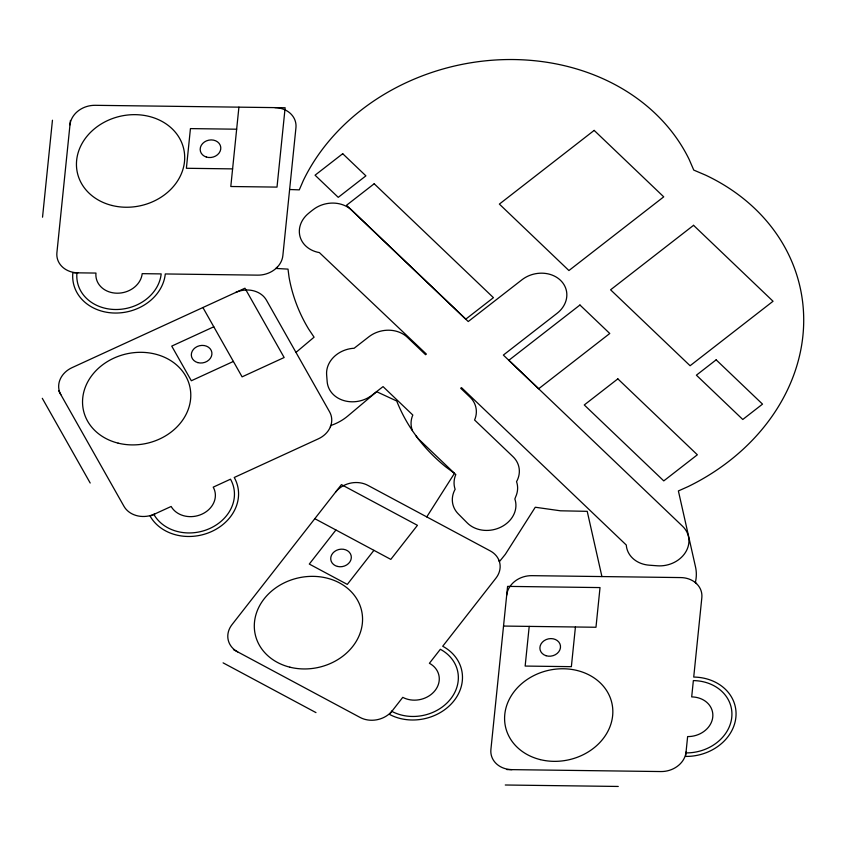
<?xml version="1.0" encoding="UTF-8"?>
<svg xmlns="http://www.w3.org/2000/svg" width="846" height="846" viewBox="0 0 846 846"><rect width="100%" height="100%" fill="white"/><g stroke="black" fill="none" stroke-linecap="round" stroke-linejoin="round"><path stroke-width="1.27" d="M42.533 217.2L52.452 120.217M70.43 120.449L56.904 252.7A23.36 19.659 -12.4 0 0 77.98 272.835M238.91 107.156L230.799 186.511L277.012 187.103L285.134 107.749L95.122 105.316A23.36 19.659 -12.4 0 0 69.975 124.848M529.205 626.4L525.155 666.066L571.367 666.669L575.428 626.992M330.352 426.923L330.818 425.453L332.319 424.967A46.71 39.307 -12.4 0 0 347.812 416.01L376.682 391.719L396.7 401.004C402.114 414.551 409.337 427.41 418.389 438.852L455.814 474.595L455.137 476.309A27.506 23.149 -12.4 0 0 454.63 487.656L455.137 489.305L454.365 490.754A27.506 23.149 -12.4 0 0 458.278 513.892L467.246 522.923A27.506 23.149 -12.4 0 0 501.149 526.995A27.506 23.149 -12.4 0 0 514.865 498.992L515.658 496.866A27.506 23.149 -12.4 0 0 517.043 483.299L516.536 481.66L517.382 480.031A27.506 23.149 -12.4 0 0 512.962 456.639L474.585 419.986L475.262 418.273A27.506 23.149 -12.4 0 0 469.974 397.091L460.689 388.24L461.482 387.627L626.304 545.046L626.474 546.749A27.506 23.149 -12.4 0 0 649.231 565.191L657.31 565.794A27.506 23.149 -12.4 0 0 685.397 552.533A27.506 23.149 -12.4 0 0 682.563 526.244L503.359 355.077L557.08 313.316A27.506 23.149 -12.4 0 0 560.454 280.269A27.506 23.149 -12.4 0 0 521.961 279.772L468.24 321.533L351.64 210.168A27.506 23.149 -12.4 0 0 314.987 208.359A82.21 69.182 -12.4 0 0 308.801 213.15A27.506 23.149 -12.4 0 0 299.992 236.446A27.506 23.149 -12.4 0 0 319.376 252.594L426.373 354.083L425.58 354.696L407.36 337.3A27.506 23.149 -12.4 0 0 368.867 336.803L354.125 348.266L352.105 348.415A27.506 23.149 -12.4 0 0 326.63 374.778L327.169 381.662A27.506 23.149 -12.4 0 0 343.698 400.539A27.506 23.149 -12.4 0 0 371.986 395.209L383.048 386.611L412.816 415.048L412.139 416.761A27.506 23.149 -12.4 0 0 412.309 430.276L412.457 430.603M426.765 516.895L454.471 473.348L445.958 467.034A210.21 176.888 -12.4 0 1 415.925 435.796M335.925 529.998L309.298 564.06L347.304 584.406L373.921 550.344M277.255 267.209L275.891 268.436L288.01 269.123L289.046 277.171A210.21 176.888 -12.4 0 0 308.674 329.105L314.078 337.184L295.973 352.412M213.795 326.789L171.738 346.109L191.333 380.763L233.38 361.443M289.628 189.515L299.283 189.864L303.386 180.378A210.21 176.888 -12.4 0 1 497.437 59.886A210.21 176.888 -12.4 0 1 689.152 159.418L693.762 170.088L705.617 175.143A210.21 176.888 -12.4 0 1 803.467 328.671A210.21 176.888 -12.4 0 1 688.02 486.64L678.386 490.934L695.528 566.979A46.71 39.307 -12.4 0 1 695.359 582.429L696.501 583.603M236.658 129.205L190.435 128.603L186.384 168.28L232.597 168.883M503.529 626.061L595.975 627.256L600.026 587.579L507.589 586.384L490.902 749.503A23.36 19.659 -12.4 0 0 511.989 769.638M506.849 769.574L660.916 771.552A23.36 19.659 -12.4 0 0 686.053 752.009M505.274 785.003L618.257 786.452M314.818 518.683L390.81 559.386L417.438 525.324L341.435 484.621L231.984 624.665A23.36 19.659 -12.4 0 0 237.673 651.875M233.454 649.612L360.11 717.45A23.36 19.659 -12.4 0 0 392.417 710.598M223.101 662.852L315.981 712.607M202.903 307.532L242.093 376.851L284.15 357.52L244.959 288.211L72.058 367.65A23.36 19.659 -12.4 0 0 60.827 394.638M58.66 390.789L123.971 506.31A23.36 19.659 -12.4 0 0 154.797 513.977M42.3 398.307L90.194 483.024M498.897 560.147L499.373 561.691L505.337 554.31L535.275 507.24L560.401 510.794L587.219 511.333L601.918 576.56M76.954 272.824A42.564 35.818 -12.4 0 0 115.373 309.509A42.564 35.818 -12.4 0 0 161.174 273.903L142.181 273.66A23.36 19.659 -12.4 0 1 117.044 293.202A23.36 19.659 -12.4 0 1 95.958 273.068L72.851 272.772A46.71 39.307 -12.4 0 0 115.014 313.041A46.71 39.307 -12.4 0 0 165.287 273.956L257.723 275.14A23.36 19.659 -12.4 0 0 282.86 255.598L295.941 127.757A23.36 19.659 -12.4 0 0 274.855 107.622M153.866 514.41A42.564 35.818 -12.4 0 0 210.03 528.38A42.564 35.818 -12.4 0 0 230.503 479.196L213.213 487.148A23.36 19.659 -12.4 0 1 201.983 514.135A23.36 19.659 -12.4 0 1 171.156 506.468L150.123 516.123A46.71 39.307 -12.4 0 0 211.775 531.457A46.71 39.307 -12.4 0 0 234.236 477.482L318.35 438.831A23.36 19.659 -12.4 0 0 329.58 411.843L266.437 300.171A23.36 19.659 -12.4 0 0 235.611 292.505M391.825 711.349A42.564 35.818 -12.4 0 0 450.707 698.859A42.564 35.818 -12.4 0 0 440.343 649.284L429.398 663.285A23.36 19.659 -12.4 0 1 435.087 690.495A23.36 19.659 -12.4 0 1 402.77 697.347L389.467 714.384A46.71 39.307 -12.4 0 0 454.08 700.668A46.71 39.307 -12.4 0 0 442.712 646.249L495.957 578.125A23.36 19.659 -12.4 0 0 490.268 550.915L367.83 485.34A23.36 19.659 -12.4 0 0 335.524 492.192M685.969 752.887A42.564 35.818 -12.4 0 0 731.769 717.281A42.564 35.818 -12.4 0 0 693.36 680.596L691.69 696.903A23.36 19.659 -12.4 0 1 712.766 717.038A23.36 19.659 -12.4 0 1 687.629 736.58L685.598 756.419A46.71 39.307 -12.4 0 0 735.883 717.334A46.71 39.307 -12.4 0 0 693.72 677.064L701.831 597.71A23.36 19.659 -12.4 0 0 680.755 577.575L531.827 575.661A23.36 19.659 -12.4 0 0 506.691 595.203M342.715 153.708L315.061 175.196L338.252 197.351L365.906 175.852L342.715 153.708M374.186 183.762L346.532 205.261L465.786 319.154L493.43 297.665L374.186 183.762M594.167 130.4L499.373 204.098L568.924 270.54L663.729 196.843L594.167 130.4M579.944 305.015L508.848 360.29L538.659 388.769L609.765 333.493L579.944 305.015M693.551 225.322L610.59 289.808L690.093 365.736L773.043 301.261L693.551 225.322M617.844 378.86L584.269 404.959L663.772 480.888L697.347 454.788L617.844 378.86M716.15 359.836L696.395 375.18L742.777 419.479L762.521 404.124L716.15 359.836M206.339 157.039A10.385 8.735 -12.4 0 0 220.743 147.141A10.385 8.735 -12.4 0 0 204.394 142.012A10.385 8.735 -12.4 0 0 206.339 157.039M112.032 205.483A54.493 45.864 -12.4 0 0 183.878 149.636A54.493 45.864 -12.4 0 0 95.788 127.725A54.493 45.864 -12.4 0 0 112.032 205.483M197.784 362.606A10.385 8.735 -12.4 0 0 211.828 352.327A10.385 8.735 -12.4 0 0 195.257 347.685A10.385 8.735 -12.4 0 0 197.784 362.606M118.133 443.145A54.493 45.864 -12.4 0 0 189.969 387.299A54.493 45.864 -12.4 0 0 101.88 365.387A54.493 45.864 -12.4 0 0 118.133 443.145M337.491 566.439A10.385 8.735 -12.4 0 0 351.175 555.801A10.385 8.735 -12.4 0 0 334.392 551.634A10.385 8.735 -12.4 0 0 337.491 566.439M289.892 667.187A54.493 45.864 -12.4 0 0 361.739 611.341A54.493 45.864 -12.4 0 0 273.649 589.429A54.493 45.864 -12.4 0 0 289.892 667.187M546.04 655.713A10.385 8.735 -12.4 0 0 560.454 645.815A10.385 8.735 -12.4 0 0 544.105 640.697A10.385 8.735 -12.4 0 0 546.04 655.713M540.182 759.592A54.493 45.864 -12.4 0 0 612.018 703.745A54.493 45.864 -12.4 0 0 523.928 681.834A54.493 45.864 -12.4 0 0 540.182 759.592"/></g></svg>
